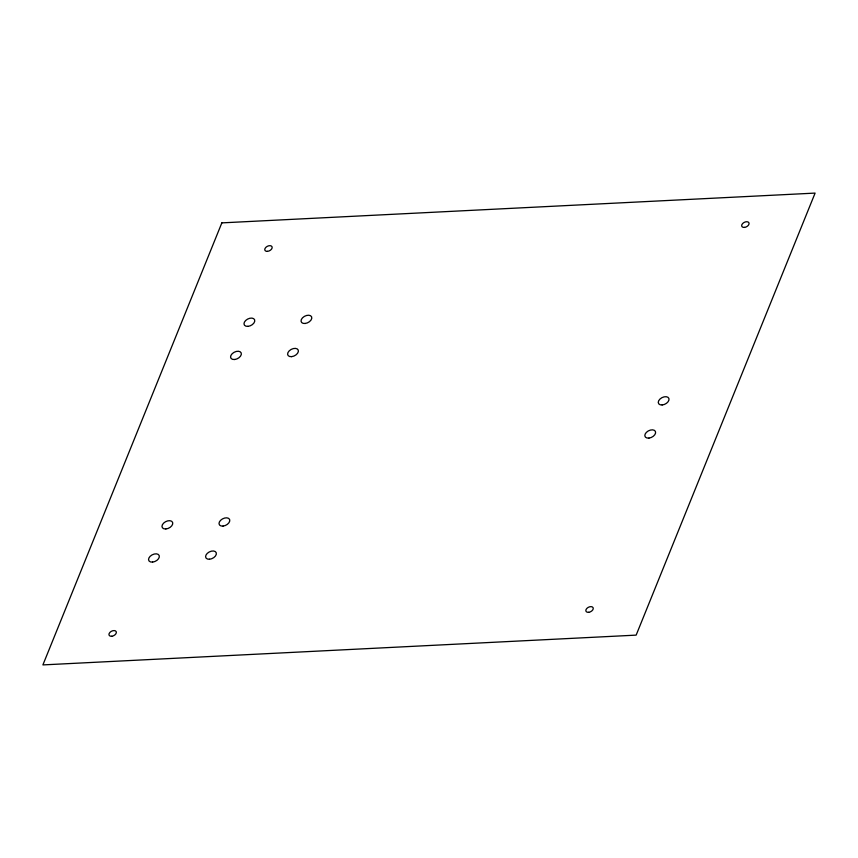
<?xml version="1.0" encoding="UTF-8"?>
<svg xmlns="http://www.w3.org/2000/svg" width="858" height="858" viewBox="0 0 858 858"><rect width="100%" height="100%" fill="white"/><g stroke="black" fill="none" stroke-linecap="round" stroke-linejoin="round"><path stroke-width="1.29" d="M221.847 222.876L42.9 664.907L636.153 635.124L815.1 193.093L221.847 222.876M588.706 612.312A3.979 2.488 -27.1 0 0 593.092 607.689A3.979 2.488 -27.1 0 0 586.818 608.44A3.979 2.488 -27.1 0 0 588.706 612.312M648.948 438.095A5.781 3.604 -27.1 0 0 655.415 431.435A5.781 3.604 -27.1 0 0 646.321 432.421A5.781 3.604 -27.1 0 0 648.948 438.095M662.14 404.965A5.781 3.604 -27.1 0 0 668.886 398.423A5.781 3.604 -27.1 0 0 659.909 399.109A5.781 3.604 -27.1 0 0 662.14 404.965M744.53 227.402A3.979 2.488 -27.1 0 0 748.916 222.78A3.979 2.488 -27.1 0 0 742.631 223.541A3.979 2.488 -27.1 0 0 744.53 227.402M267.428 251.362A3.979 2.488 -27.1 0 0 272.072 246.857A3.979 2.488 -27.1 0 0 265.883 247.329A3.979 2.488 -27.1 0 0 267.428 251.362M111.808 636.25A3.979 2.488 -27.1 0 0 116.195 631.638A3.979 2.488 -27.1 0 0 109.921 632.389A3.979 2.488 -27.1 0 0 111.808 636.25M152.595 562.097A5.781 3.604 -27.1 0 0 159.159 555.469A5.781 3.604 -27.1 0 0 150.096 556.359A5.781 3.604 -27.1 0 0 152.595 562.097M209.481 559.244A5.781 3.604 -27.1 0 0 216.227 552.702A5.781 3.604 -27.1 0 0 207.25 553.389A5.781 3.604 -27.1 0 0 209.481 559.244M223.048 526.083A5.781 3.604 -27.1 0 0 229.612 519.465A5.781 3.604 -27.1 0 0 220.56 520.345A5.781 3.604 -27.1 0 0 223.048 526.083M165.862 528.957A5.781 3.604 -27.1 0 0 172.619 522.415A5.781 3.604 -27.1 0 0 163.631 523.101A5.781 3.604 -27.1 0 0 165.862 528.957M234.534 359.513A5.781 3.604 -27.1 0 0 241.195 352.928A5.781 3.604 -27.1 0 0 232.175 353.711A5.781 3.604 -27.1 0 0 234.534 359.513M291.57 356.649A5.781 3.604 -27.1 0 0 298.23 350.064A5.781 3.604 -27.1 0 0 289.21 350.847A5.781 3.604 -27.1 0 0 291.57 356.649M305.137 323.477A5.781 3.604 -27.1 0 0 311.604 316.816A5.781 3.604 -27.1 0 0 302.52 317.814A5.781 3.604 -27.1 0 0 305.137 323.477M247.876 326.362A5.781 3.604 -27.1 0 0 254.633 319.82A5.781 3.604 -27.1 0 0 245.645 320.506A5.781 3.604 -27.1 0 0 247.876 326.362"/></g></svg>
